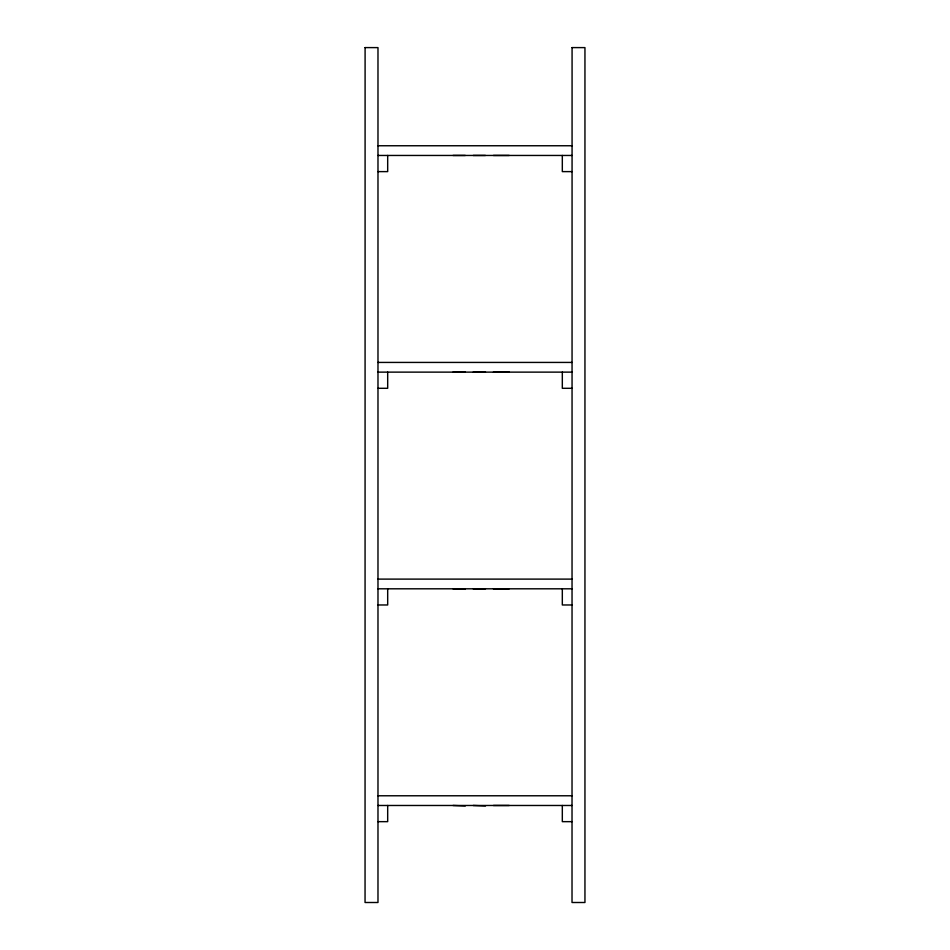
<?xml version="1.0" encoding="UTF-8"?>
<svg xmlns="http://www.w3.org/2000/svg" width="950" height="950" viewBox="0 0 950 950"><rect width="100%" height="100%" fill="white"/><g stroke="black" fill="none" stroke-linecap="round" stroke-linejoin="round"><path stroke-width="1.43" d="M377.981 145.754L572.019 145.754M377.981 155.456L572.019 155.456M377.981 171.618L387.683 171.618L387.683 155.456M572.019 171.618L562.317 171.618L562.317 155.456M377.981 362.425L572.019 362.425M377.981 372.127L572.019 372.127M377.981 388.301L387.683 388.301L387.683 372.127M572.019 388.301L562.317 388.301L562.317 372.127M377.981 579.108L572.019 579.108M377.981 588.81L572.019 588.81M465.298 589.309L452.984 588.81M377.981 604.972L387.683 604.972L387.683 588.81M572.019 604.972L562.317 604.972L562.317 588.81M377.981 795.779L572.019 795.779M377.981 805.481L572.019 805.481M465.298 805.98L452.984 805.481M485.509 805.98L473.195 805.481M377.981 821.655L387.683 821.655L387.683 805.481M572.019 821.655L562.317 821.655L562.317 805.481M509.212 155.456L493.406 155.456M509.212 372.127L493.406 372.127M509.212 588.81L493.406 588.81M509.212 805.481L493.406 805.481M485.438 155.456L473.195 155.456M485.474 372.127L473.195 372.127M485.45 588.81L473.195 588.81M465.298 155.456L452.984 155.456M465.251 372.127L452.984 372.127M365.097 47.595L365.049 902.5L377.981 902.5L377.981 47.619L365.097 47.595M572.078 47.595L572.019 902.5L584.951 902.5L584.951 47.619L572.078 47.595"/></g></svg>
